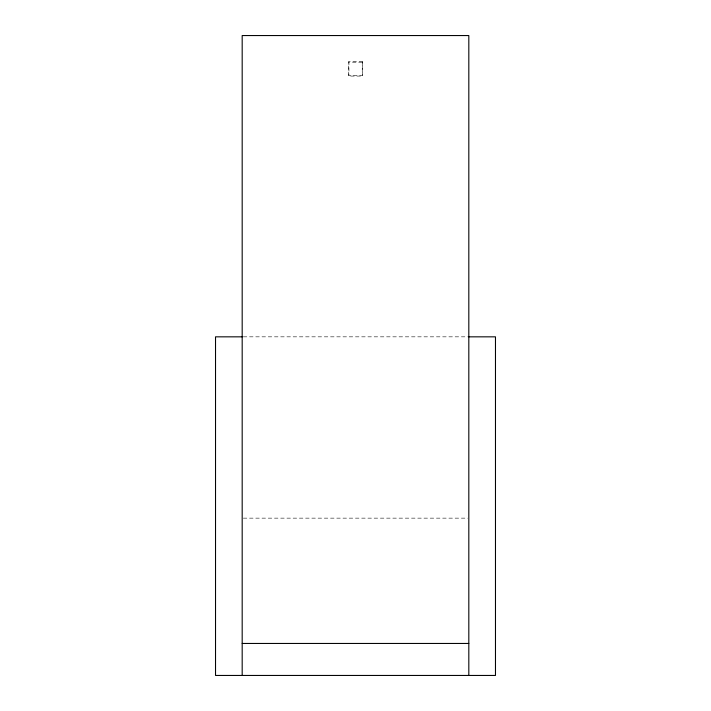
<?xml version="1.0" encoding="UTF-8"?>
<svg xmlns="http://www.w3.org/2000/svg" width="711" height="711" viewBox="0 0 711 711"><rect width="100%" height="100%" fill="white"/><g stroke="black" fill="none" stroke-linecap="round" stroke-linejoin="round"><path stroke-width="0.53" stroke-dasharray="3.56 2.67" d="M243.286 336.836L467.714 336.836M243.286 518.141L467.714 518.141M362.699 61.679L348.301 61.679L348.301 76.077L362.699 76.077L362.699 61.679M362.246 62.213L348.914 62.213L348.914 75.544L362.246 75.544L362.246 62.213"/><path stroke-width="1.07" d="M242.184 336.836L215.522 336.836L215.522 675.45L495.478 675.45L495.478 336.836L468.816 336.836M242.184 643.455L468.816 643.455M468.816 675.45L468.816 35.55L242.184 35.55L242.184 675.45"/></g></svg>
